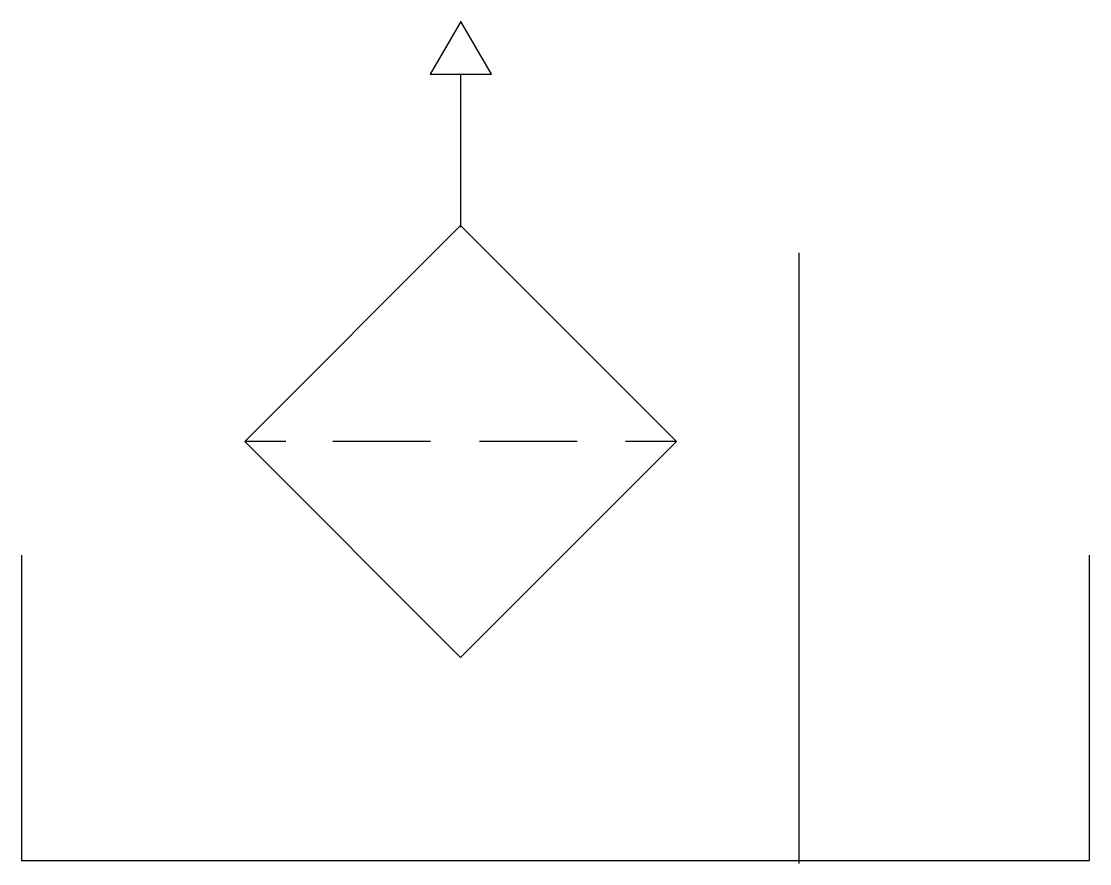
# Model space of a CAD drawing. Extents: x 74.9 to 109.9, y 425.5 to 453.1.
import ezdxf

# ---------------------------------------------------------------- set-up
doc = ezdxf.new("R2010")
doc.units = 0
doc.header["$LTSCALE"] = 5
doc.header["$MEASUREMENT"] = 0
doc.layers.add('11', color=1, linetype='CONTINUOUS')
doc.layers.add('12', color=2, linetype='CONTINUOUS')

msp = doc.modelspace()

# ---------------------------------------------------------------- linework, layer by layer
at = {"layer": '11'}
for p, q in [((89.289, 453.112), (88.289, 451.379)), ((90.289, 451.379), (89.289, 453.112)), ((88.28, 451.379), (90.289, 451.379)), ((89.289, 446.379), (89.289, 451.379)), ((82.211, 439.358), (89.283, 446.429)), ((89.283, 446.429), (96.354, 439.358)), ((100.369, 425.536), (100.369, 445.536)), ((89.283, 432.287), (82.211, 439.358)), ((96.354, 439.358), (89.283, 432.287)), ((74.89, 435.636), (74.89, 425.636)), ((109.89, 425.636), (109.89, 435.636)), ((74.89, 425.636), (109.89, 425.636))]:
    msp.add_line(p, q, dxfattribs=at)
at = {"layer": '12'}
for p, q in [((83.554, 439.356), (82.213, 439.356)), ((88.295, 439.356), (85.095, 439.356)), ((93.095, 439.356), (89.895, 439.356)), ((96.352, 439.356), (94.686, 439.356))]:
    msp.add_line(p, q, dxfattribs=at)

doc.saveas('drawing.dxf')
